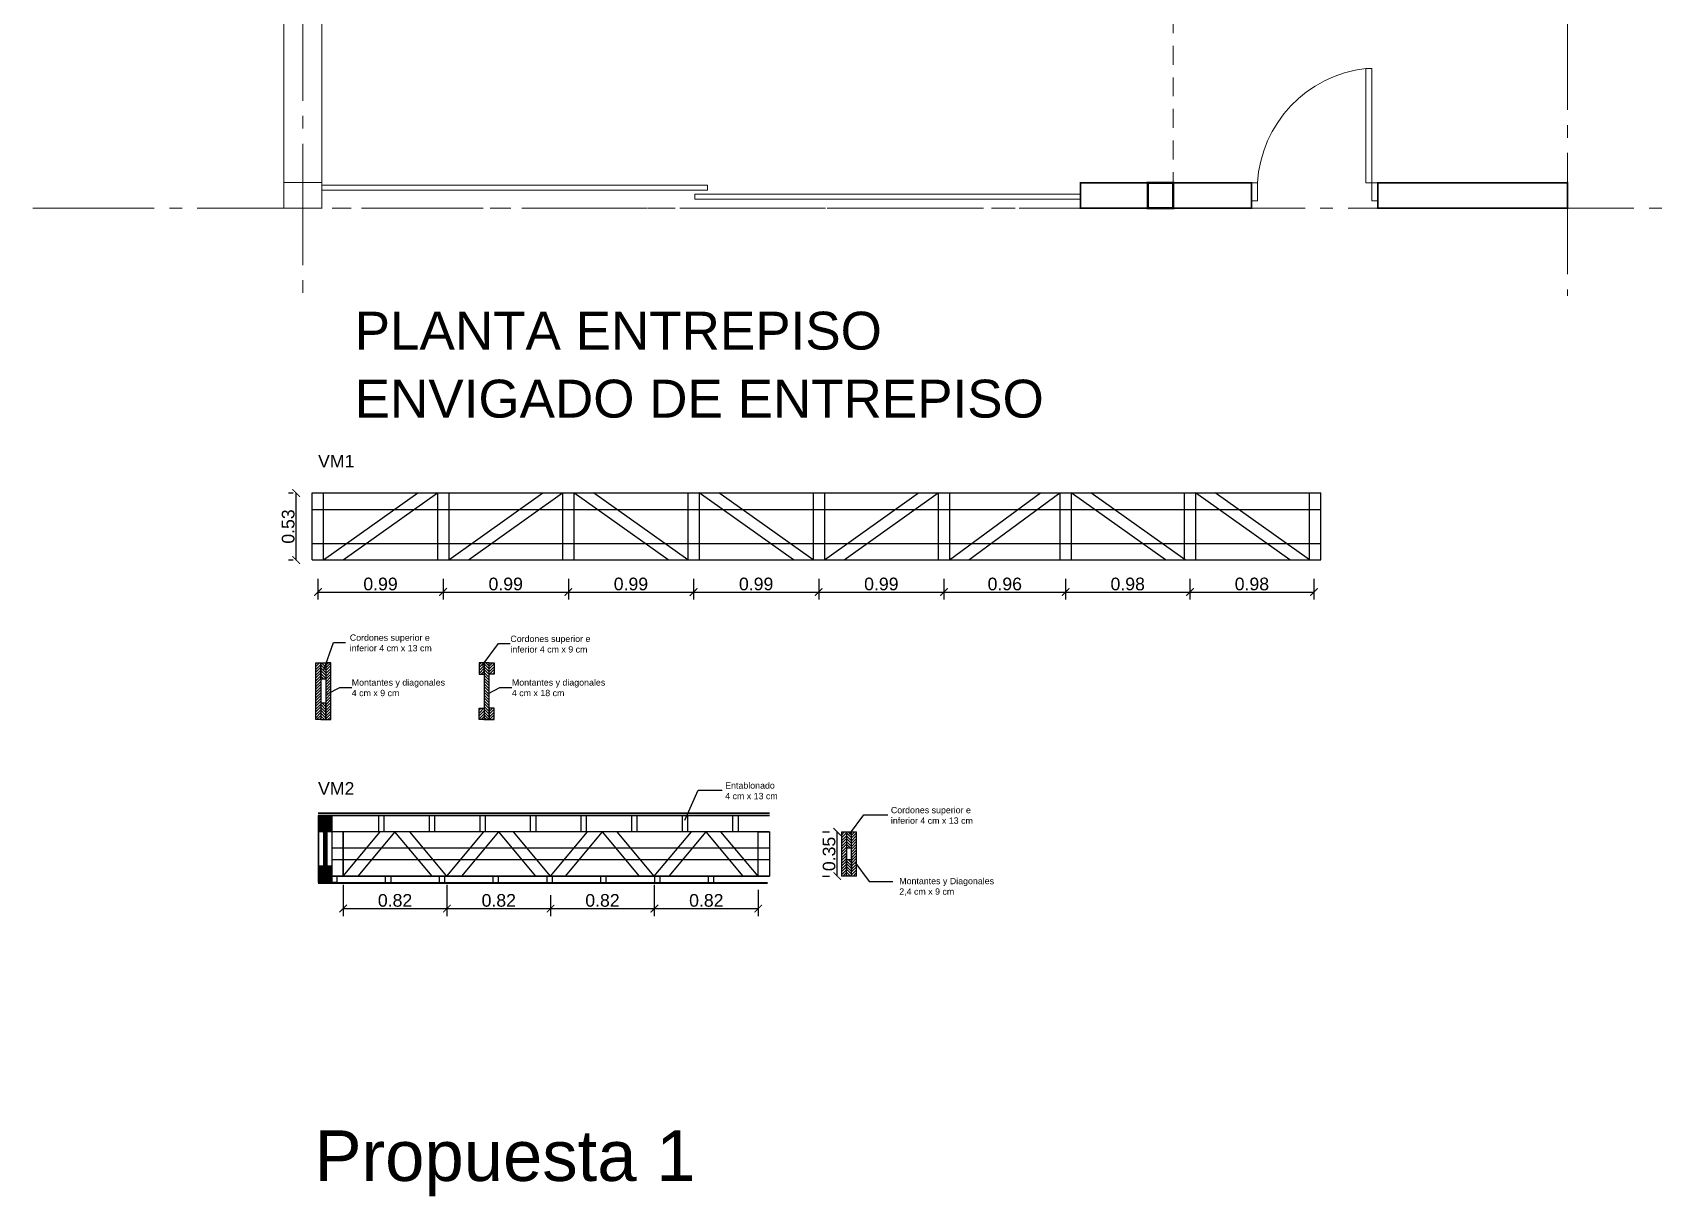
# Model space of a CAD drawing. Header units: millimetres. Extents: x 2924 to 6397, y 1565 to 1704.
# Drawn here: x 3233.39 to 3246.36, y 1564.56 to 1573.76 of the extents above; entities that cross this region are included whole.
import ezdxf

# ---------------------------------------------------------------- set-up
doc = ezdxf.new("R2010")
doc.units = ezdxf.units.MM
doc.header["$PDMODE"] = 35
for name, pattern in [('ACAD_ISO04W100', [30, 24, -3, 0, -3]), ('CONTINUA', [200, 100, 100]), ('DASHED', [0.75, 0.5, -0.25])]:
    doc.linetypes.add(name, pattern=pattern)
doc.layers.get('Defpoints').update_dxf_attribs({"color": 230})
for name, color, linetype in [('00_Celosia', 6, 'Continuous'), ('00_Cordon', 3, 'Continuous'), ('EJES', 8, 'Continuous'), ('P0- COLUMNAS HºAº', 7, 'Continuous'), ('P0-CARPINTERIAS', 7, 'Continuous'), ('P0-MAMPOSTERIA LADRILLO', 7, 'Continuous'), ('P0-PROYECCION', 7, 'Continuous'), ('P1-MUROS', 7, 'Continuous'), ('PT-MUROS', 7, 'Continuous')]:
    doc.layers.add(name, color=color, linetype=linetype)
doc.styles.add('Arial02.5', font='arial.ttf', dxfattribs={"width": 0.8, "height": 0.025})
doc.styles.add('Arial10', font='arial.ttf', dxfattribs={"height": 0.1})
doc.styles.get("Standard").update_dxf_attribs({"font": 'arial.ttf'})
doc.dimstyles.new('COTA-1-50', dxfattribs={"dimtxt": 0.1, "dimasz": 0.06, "dimexe": 0.06, "dimexo": 0.15, "dimgap": 0.0125, "dimtad": 1, "dimzin": 0, "dimdsep": 46, "dimtxsty": 'Arial10', "dimblk1": 'ARCHTICK', "dimblk2": 'ARCHTICK', "dimsah": 1, "dimcen": 0.09, "dimclrd": 7, "dimclre": 7, "dimclrt": 7, "dimazin": 0, "dimtfac": 1, "dimtofl": 0, "dimtmove": 2, "dimatfit": 3, "dimldrblk": 'ARCHTICK', "dimfxl": 1, "dimtolj": 1, "dimtzin": 0, "dimarcsym": 0})

# ---------------------------------------------------------------- blocks, each defined once
blk = doc.blocks.new('_ARCHTICK')
at = {"color": 0, "linetype": 'ByBlock', "const_width": 0.15}
blk.add_lwpolyline([(-0.5, -0.5), (0.5, 0.5)], dxfattribs=at)
blk = doc.blocks.new('*D532')
at = {"layer": '00_Celosia', "color": 7, "lineweight": -2, "transparency": 16777216}
for p, q in [((3235.849, 1567.018), (3235.849, 1566.771)), ((3236.669, 1567.018), (3236.669, 1566.771)), ((3235.849, 1566.831), (3236.669, 1566.831))]:
    blk.add_line(p, q, dxfattribs=at)
at = {"layer": 'Defpoints', "color": 0, "transparency": 16777216}
for p in [(3235.849, 1567.168), (3236.669, 1567.168), (3236.669, 1566.831)]:
    blk.add_point(p, dxfattribs=at)
at = {"layer": '00_Celosia', "color": 7, "lineweight": -2, "transparency": 16777216, "xscale": 0.06, "yscale": 0.06, "zscale": 0.06, "rotation": 180}
blk.add_blockref('_ARCHTICK', (3235.849, 1566.831), dxfattribs=at)
at = {"layer": '00_Celosia', "color": 7, "lineweight": -2, "transparency": 16777216, "xscale": 0.06, "yscale": 0.06, "zscale": 0.06}
blk.add_blockref('_ARCHTICK', (3236.669, 1566.831), dxfattribs=at)
at = {"layer": '00_Celosia', "color": 7, "transparency": 16777216, "insert": (3236.259, 1566.895), "char_height": 0.1, "attachment_point": 5, "style": 'Arial10'}
blk.add_mtext('\\A1;0.82', dxfattribs=at)
blk = doc.blocks.new('*D533')
at = {"layer": '00_Celosia', "color": 7, "lineweight": -2, "transparency": 16777216}
for p, q in [((3236.669, 1566.938), (3236.669, 1566.771)), ((3237.489, 1566.938), (3237.489, 1566.771)), ((3236.669, 1566.831), (3237.489, 1566.831))]:
    blk.add_line(p, q, dxfattribs=at)
at = {"layer": 'Defpoints', "color": 0, "transparency": 16777216}
for p in [(3236.669, 1567.088), (3237.489, 1567.088), (3237.489, 1566.831)]:
    blk.add_point(p, dxfattribs=at)
at = {"layer": '00_Celosia', "color": 7, "lineweight": -2, "transparency": 16777216, "xscale": 0.06, "yscale": 0.06, "zscale": 0.06, "rotation": 180}
blk.add_blockref('_ARCHTICK', (3236.669, 1566.831), dxfattribs=at)
at = {"layer": '00_Celosia', "color": 7, "lineweight": -2, "transparency": 16777216, "xscale": 0.06, "yscale": 0.06, "zscale": 0.06}
blk.add_blockref('_ARCHTICK', (3237.489, 1566.831), dxfattribs=at)
at = {"layer": '00_Celosia', "color": 7, "transparency": 16777216, "insert": (3237.079, 1566.895), "char_height": 0.1, "attachment_point": 5, "style": 'Arial10'}
blk.add_mtext('\\A1;0.82', dxfattribs=at)
blk = doc.blocks.new('*D534')
at = {"layer": '00_Celosia', "color": 7, "lineweight": -2, "transparency": 16777216}
for p, q in [((3237.489, 1566.938), (3237.489, 1566.771)), ((3238.309, 1566.938), (3238.309, 1566.771)), ((3237.489, 1566.831), (3238.309, 1566.831))]:
    blk.add_line(p, q, dxfattribs=at)
at = {"layer": 'Defpoints', "color": 0, "transparency": 16777216}
for p in [(3237.489, 1567.088), (3238.309, 1567.088), (3238.309, 1566.831)]:
    blk.add_point(p, dxfattribs=at)
at = {"layer": '00_Celosia', "color": 7, "lineweight": -2, "transparency": 16777216, "xscale": 0.06, "yscale": 0.06, "zscale": 0.06, "rotation": 180}
blk.add_blockref('_ARCHTICK', (3237.489, 1566.831), dxfattribs=at)
at = {"layer": '00_Celosia', "color": 7, "lineweight": -2, "transparency": 16777216, "xscale": 0.06, "yscale": 0.06, "zscale": 0.06}
blk.add_blockref('_ARCHTICK', (3238.309, 1566.831), dxfattribs=at)
at = {"layer": '00_Celosia', "color": 7, "transparency": 16777216, "insert": (3237.899, 1566.895), "char_height": 0.1, "attachment_point": 5, "style": 'Arial10'}
blk.add_mtext('\\A1;0.82', dxfattribs=at)
blk = doc.blocks.new('*D535')
at = {"layer": '00_Celosia', "color": 7, "lineweight": -2, "transparency": 16777216}
for p, q in [((3238.309, 1567.018), (3238.309, 1566.771)), ((3239.131, 1566.978), (3239.131, 1566.771)), ((3238.309, 1566.831), (3239.131, 1566.831))]:
    blk.add_line(p, q, dxfattribs=at)
at = {"layer": 'Defpoints', "color": 0, "transparency": 16777216}
for p in [(3238.309, 1567.168), (3239.131, 1567.128), (3239.131, 1566.831)]:
    blk.add_point(p, dxfattribs=at)
at = {"layer": '00_Celosia', "color": 7, "lineweight": -2, "transparency": 16777216, "xscale": 0.06, "yscale": 0.06, "zscale": 0.06, "rotation": 180}
blk.add_blockref('_ARCHTICK', (3238.309, 1566.831), dxfattribs=at)
at = {"layer": '00_Celosia', "color": 7, "lineweight": -2, "transparency": 16777216, "xscale": 0.06, "yscale": 0.06, "zscale": 0.06}
blk.add_blockref('_ARCHTICK', (3239.131, 1566.831), dxfattribs=at)
at = {"layer": '00_Celosia', "color": 7, "transparency": 16777216, "insert": (3238.72, 1566.895), "char_height": 0.1, "attachment_point": 5, "style": 'Arial10'}
blk.add_mtext('\\A1;0.82', dxfattribs=at)
blk = doc.blocks.new('*D536')
at = {"layer": '00_Celosia', "color": 7, "lineweight": -2, "transparency": 16777216}
for p, q in [((3239.638, 1567.438), (3239.695, 1567.438)), ((3239.755, 1567.088), (3239.755, 1567.438)), ((3239.638, 1567.088), (3239.695, 1567.088))]:
    blk.add_line(p, q, dxfattribs=at)
at = {"layer": 'Defpoints', "color": 0, "transparency": 16777216}
for p in [(3239.755, 1567.438), (3239.788, 1567.438), (3239.788, 1567.088)]:
    blk.add_point(p, dxfattribs=at)
at = {"layer": '00_Celosia', "color": 7, "lineweight": -2, "transparency": 16777216, "xscale": 0.06, "yscale": 0.06, "zscale": 0.06}
for p, rotation in [((3239.755, 1567.438), 90), ((3239.755, 1567.088), 270)]:
    blk.add_blockref('_ARCHTICK', p, dxfattribs=dict(at, rotation=rotation))
at = {"layer": '00_Celosia', "color": 7, "transparency": 16777216, "insert": (3239.691, 1567.263), "char_height": 0.1, "attachment_point": 5, "rotation": 90, "style": 'Arial10'}
blk.add_mtext('\\A1;0.35', dxfattribs=at)
blk = doc.blocks.new('*D560')
at = {"layer": '00_Celosia', "color": 7, "lineweight": -2, "transparency": 16777216}
for p, q in [((3235.649, 1569.438), (3235.649, 1569.275)), ((3236.639, 1569.438), (3236.639, 1569.275)), ((3235.649, 1569.335), (3236.639, 1569.335))]:
    blk.add_line(p, q, dxfattribs=at)
at = {"layer": 'Defpoints', "color": 0, "transparency": 16777216}
for p in [(3235.649, 1569.588), (3236.639, 1569.588), (3236.639, 1569.335)]:
    blk.add_point(p, dxfattribs=at)
at = {"layer": '00_Celosia', "color": 7, "lineweight": -2, "transparency": 16777216, "xscale": 0.06, "yscale": 0.06, "zscale": 0.06, "rotation": 180}
blk.add_blockref('_ARCHTICK', (3235.649, 1569.335), dxfattribs=at)
at = {"layer": '00_Celosia', "color": 7, "lineweight": -2, "transparency": 16777216, "xscale": 0.06, "yscale": 0.06, "zscale": 0.06}
blk.add_blockref('_ARCHTICK', (3236.639, 1569.335), dxfattribs=at)
at = {"layer": '00_Celosia', "color": 7, "transparency": 16777216, "insert": (3236.144, 1569.398), "char_height": 0.1, "attachment_point": 5, "style": 'Arial10'}
blk.add_mtext('\\A1;0.99', dxfattribs=at)
blk = doc.blocks.new('*D561')
at = {"layer": '00_Celosia', "color": 7, "lineweight": -2, "transparency": 16777216}
for p, q in [((3236.639, 1569.438), (3236.639, 1569.275)), ((3237.629, 1569.438), (3237.629, 1569.275)), ((3236.639, 1569.335), (3237.629, 1569.335))]:
    blk.add_line(p, q, dxfattribs=at)
at = {"layer": 'Defpoints', "color": 0, "transparency": 16777216}
for p in [(3236.639, 1569.588), (3237.629, 1569.588), (3237.629, 1569.335)]:
    blk.add_point(p, dxfattribs=at)
at = {"layer": '00_Celosia', "color": 7, "lineweight": -2, "transparency": 16777216, "xscale": 0.06, "yscale": 0.06, "zscale": 0.06, "rotation": 180}
blk.add_blockref('_ARCHTICK', (3236.639, 1569.335), dxfattribs=at)
at = {"layer": '00_Celosia', "color": 7, "lineweight": -2, "transparency": 16777216, "xscale": 0.06, "yscale": 0.06, "zscale": 0.06}
blk.add_blockref('_ARCHTICK', (3237.629, 1569.335), dxfattribs=at)
at = {"layer": '00_Celosia', "color": 7, "transparency": 16777216, "insert": (3237.134, 1569.398), "char_height": 0.1, "attachment_point": 5, "style": 'Arial10'}
blk.add_mtext('\\A1;0.99', dxfattribs=at)
blk = doc.blocks.new('*D562')
at = {"layer": '00_Celosia', "color": 7, "lineweight": -2, "transparency": 16777216}
for p, q in [((3237.629, 1569.438), (3237.629, 1569.275)), ((3238.619, 1569.438), (3238.619, 1569.275)), ((3237.629, 1569.335), (3238.619, 1569.335))]:
    blk.add_line(p, q, dxfattribs=at)
at = {"layer": 'Defpoints', "color": 0, "transparency": 16777216}
for p in [(3237.629, 1569.588), (3238.619, 1569.588), (3238.619, 1569.335)]:
    blk.add_point(p, dxfattribs=at)
at = {"layer": '00_Celosia', "color": 7, "lineweight": -2, "transparency": 16777216, "xscale": 0.06, "yscale": 0.06, "zscale": 0.06, "rotation": 180}
blk.add_blockref('_ARCHTICK', (3237.629, 1569.335), dxfattribs=at)
at = {"layer": '00_Celosia', "color": 7, "lineweight": -2, "transparency": 16777216, "xscale": 0.06, "yscale": 0.06, "zscale": 0.06}
blk.add_blockref('_ARCHTICK', (3238.619, 1569.335), dxfattribs=at)
at = {"layer": '00_Celosia', "color": 7, "transparency": 16777216, "insert": (3238.124, 1569.398), "char_height": 0.1, "attachment_point": 5, "style": 'Arial10'}
blk.add_mtext('\\A1;0.99', dxfattribs=at)
blk = doc.blocks.new('*D563')
at = {"layer": '00_Celosia', "color": 7, "lineweight": -2, "transparency": 16777216}
for p, q in [((3238.619, 1569.438), (3238.619, 1569.275)), ((3239.609, 1569.438), (3239.609, 1569.275)), ((3238.619, 1569.335), (3239.609, 1569.335))]:
    blk.add_line(p, q, dxfattribs=at)
at = {"layer": 'Defpoints', "color": 0, "transparency": 16777216}
for p in [(3238.619, 1569.588), (3239.609, 1569.588), (3239.609, 1569.335)]:
    blk.add_point(p, dxfattribs=at)
at = {"layer": '00_Celosia', "color": 7, "lineweight": -2, "transparency": 16777216, "xscale": 0.06, "yscale": 0.06, "zscale": 0.06, "rotation": 180}
blk.add_blockref('_ARCHTICK', (3238.619, 1569.335), dxfattribs=at)
at = {"layer": '00_Celosia', "color": 7, "lineweight": -2, "transparency": 16777216, "xscale": 0.06, "yscale": 0.06, "zscale": 0.06}
blk.add_blockref('_ARCHTICK', (3239.609, 1569.335), dxfattribs=at)
at = {"layer": '00_Celosia', "color": 7, "transparency": 16777216, "insert": (3239.114, 1569.398), "char_height": 0.1, "attachment_point": 5, "style": 'Arial10'}
blk.add_mtext('\\A1;0.99', dxfattribs=at)
blk = doc.blocks.new('*D564')
at = {"layer": '00_Celosia', "color": 7, "lineweight": -2, "transparency": 16777216}
for p, q in [((3239.609, 1569.438), (3239.609, 1569.275)), ((3240.599, 1569.438), (3240.599, 1569.275)), ((3239.609, 1569.335), (3240.599, 1569.335))]:
    blk.add_line(p, q, dxfattribs=at)
at = {"layer": 'Defpoints', "color": 0, "transparency": 16777216}
for p in [(3239.609, 1569.588), (3240.599, 1569.588), (3240.599, 1569.335)]:
    blk.add_point(p, dxfattribs=at)
at = {"layer": '00_Celosia', "color": 7, "lineweight": -2, "transparency": 16777216, "xscale": 0.06, "yscale": 0.06, "zscale": 0.06, "rotation": 180}
blk.add_blockref('_ARCHTICK', (3239.609, 1569.335), dxfattribs=at)
at = {"layer": '00_Celosia', "color": 7, "lineweight": -2, "transparency": 16777216, "xscale": 0.06, "yscale": 0.06, "zscale": 0.06}
blk.add_blockref('_ARCHTICK', (3240.599, 1569.335), dxfattribs=at)
at = {"layer": '00_Celosia', "color": 7, "transparency": 16777216, "insert": (3240.104, 1569.398), "char_height": 0.1, "attachment_point": 5, "style": 'Arial10'}
blk.add_mtext('\\A1;0.99', dxfattribs=at)
blk = doc.blocks.new('*D565')
at = {"layer": '00_Celosia', "color": 7, "lineweight": -2, "transparency": 16777216}
for p, q in [((3240.599, 1569.438), (3240.599, 1569.275)), ((3241.561, 1569.438), (3241.561, 1569.275)), ((3240.599, 1569.335), (3241.561, 1569.335))]:
    blk.add_line(p, q, dxfattribs=at)
at = {"layer": 'Defpoints', "color": 0, "transparency": 16777216}
for p in [(3240.599, 1569.588), (3241.561, 1569.588), (3241.561, 1569.335)]:
    blk.add_point(p, dxfattribs=at)
at = {"layer": '00_Celosia', "color": 7, "lineweight": -2, "transparency": 16777216, "xscale": 0.06, "yscale": 0.06, "zscale": 0.06, "rotation": 180}
blk.add_blockref('_ARCHTICK', (3240.599, 1569.335), dxfattribs=at)
at = {"layer": '00_Celosia', "color": 7, "lineweight": -2, "transparency": 16777216, "xscale": 0.06, "yscale": 0.06, "zscale": 0.06}
blk.add_blockref('_ARCHTICK', (3241.561, 1569.335), dxfattribs=at)
at = {"layer": '00_Celosia', "color": 7, "transparency": 16777216, "insert": (3241.08, 1569.398), "char_height": 0.1, "attachment_point": 5, "style": 'Arial10'}
blk.add_mtext('\\A1;0.96', dxfattribs=at)
blk = doc.blocks.new('*D566')
at = {"layer": '00_Celosia', "color": 7, "lineweight": -2, "transparency": 16777216}
for p, q in [((3241.561, 1569.438), (3241.561, 1569.275)), ((3242.544, 1569.438), (3242.544, 1569.275)), ((3241.561, 1569.335), (3242.544, 1569.335))]:
    blk.add_line(p, q, dxfattribs=at)
at = {"layer": 'Defpoints', "color": 0, "transparency": 16777216}
for p in [(3241.561, 1569.588), (3242.544, 1569.588), (3242.544, 1569.335)]:
    blk.add_point(p, dxfattribs=at)
at = {"layer": '00_Celosia', "color": 7, "lineweight": -2, "transparency": 16777216, "xscale": 0.06, "yscale": 0.06, "zscale": 0.06, "rotation": 180}
blk.add_blockref('_ARCHTICK', (3241.561, 1569.335), dxfattribs=at)
at = {"layer": '00_Celosia', "color": 7, "lineweight": -2, "transparency": 16777216, "xscale": 0.06, "yscale": 0.06, "zscale": 0.06}
blk.add_blockref('_ARCHTICK', (3242.544, 1569.335), dxfattribs=at)
at = {"layer": '00_Celosia', "color": 7, "transparency": 16777216, "insert": (3242.052, 1569.398), "char_height": 0.1, "attachment_point": 5, "style": 'Arial10'}
blk.add_mtext('\\A1;0.98', dxfattribs=at)
blk = doc.blocks.new('*D567')
at = {"layer": '00_Celosia', "color": 7, "lineweight": -2, "transparency": 16777216}
for p, q in [((3242.544, 1569.438), (3242.544, 1569.275)), ((3243.525, 1569.438), (3243.525, 1569.275)), ((3242.544, 1569.335), (3243.525, 1569.335))]:
    blk.add_line(p, q, dxfattribs=at)
at = {"layer": 'Defpoints', "color": 0, "transparency": 16777216}
for p in [(3242.544, 1569.588), (3243.525, 1569.588), (3243.525, 1569.335)]:
    blk.add_point(p, dxfattribs=at)
at = {"layer": '00_Celosia', "color": 7, "lineweight": -2, "transparency": 16777216, "xscale": 0.06, "yscale": 0.06, "zscale": 0.06, "rotation": 180}
blk.add_blockref('_ARCHTICK', (3242.544, 1569.335), dxfattribs=at)
at = {"layer": '00_Celosia', "color": 7, "lineweight": -2, "transparency": 16777216, "xscale": 0.06, "yscale": 0.06, "zscale": 0.06}
blk.add_blockref('_ARCHTICK', (3243.525, 1569.335), dxfattribs=at)
at = {"layer": '00_Celosia', "color": 7, "transparency": 16777216, "insert": (3243.034, 1569.398), "char_height": 0.1, "attachment_point": 5, "style": 'Arial10'}
blk.add_mtext('\\A1;0.98', dxfattribs=at)
blk = doc.blocks.new('*D568')
at = {"layer": '00_Celosia', "color": 7, "lineweight": -2, "transparency": 16777216}
for p, q in [((3235.454, 1570.118), (3235.417, 1570.118)), ((3235.477, 1569.588), (3235.477, 1570.118)), ((3235.454, 1569.588), (3235.417, 1569.588))]:
    blk.add_line(p, q, dxfattribs=at)
at = {"layer": 'Defpoints', "color": 0, "transparency": 16777216}
for p in [(3235.477, 1570.118), (3235.604, 1570.118), (3235.604, 1569.588)]:
    blk.add_point(p, dxfattribs=at)
at = {"layer": '00_Celosia', "color": 7, "lineweight": -2, "transparency": 16777216, "xscale": 0.06, "yscale": 0.06, "zscale": 0.06}
for p, rotation in [((3235.477, 1570.118), 90), ((3235.477, 1569.588), 270)]:
    blk.add_blockref('_ARCHTICK', p, dxfattribs=dict(at, rotation=rotation))
at = {"layer": '00_Celosia', "color": 7, "transparency": 16777216, "insert": (3235.414, 1569.853), "char_height": 0.1, "attachment_point": 5, "rotation": 90, "style": 'Arial10'}
blk.add_mtext('\\A1;0.53', dxfattribs=at)

msp = doc.modelspace()

# ---------------------------------------------------------------- hatches: boundary and pattern name
at = {"layer": 'PT-MUROS', "linetype": 'Continuous'}
h = msp.add_hatch(dxfattribs=at)
h.set_pattern_fill('ANSI31', color=2, scale=0.005)
h.set_pattern_definition([(45, (35.151148, 2.020041), (-0.01122532015, 0.01122532015), [])])
h.paths.add_polyline_path([(3235.6317, 1568.3252), (3235.6717, 1568.3252), (3235.6717, 1568.7752), (3235.6317, 1568.7752)])
h.paths.add_polyline_path([(3235.7517, 1568.7752), (3235.7117, 1568.7752), (3235.7117, 1568.3252), (3235.7517, 1568.3252)])
h = msp.add_hatch(dxfattribs=at)
h.set_pattern_fill('ANSI31', color=6, scale=0.005, angle=90)
h.set_pattern_definition([(135, (35.151148, 2.020041), (-0.01122532015, -0.01122532015), [])])
h.paths.add_polyline_path([(3235.7117, 1568.7752), (3235.6717, 1568.7752), (3235.6717, 1568.6452), (3235.7117, 1568.6452)])
h.paths.add_polyline_path([(3235.7117, 1568.4552), (3235.6717, 1568.4552), (3235.6717, 1568.3252), (3235.7117, 1568.3252)])
h = msp.add_hatch(dxfattribs=at)
h.set_pattern_fill('ANSI31', color=2, scale=0.005)
h.set_pattern_definition([(45, (35.93494, 2.020041), (-0.01122532015, 0.01122532015), [])])
h.paths.add_polyline_path([(3236.9233, 1568.6852), (3236.9633, 1568.6852), (3236.9633, 1568.7752), (3236.9233, 1568.7752)])
h.paths.add_polyline_path([(3237.0033, 1568.6852), (3237.0433, 1568.6852), (3237.0433, 1568.7752), (3237.0033, 1568.7752)])
h.paths.add_polyline_path([(3237.0433, 1568.4152), (3237.0033, 1568.4152), (3237.0033, 1568.3252), (3237.0433, 1568.3252)])
h.paths.add_polyline_path([(3236.9233, 1568.3252), (3236.9633, 1568.3252), (3236.9633, 1568.4152), (3236.9233, 1568.4152)])
h = msp.add_hatch(dxfattribs=at)
h.set_pattern_fill('ANSI31', color=6, scale=0.005, angle=90)
h.set_pattern_definition([(135, (35.93494, 2.020041), (-0.01122532015, -0.01122532015), [])])
h.paths.add_polyline_path([(3236.9633, 1568.3252), (3237.0033, 1568.3252), (3237.0033, 1568.7752), (3236.9633, 1568.7752)])
h = msp.add_hatch(dxfattribs=at)
h.set_pattern_fill('ANSI31', color=2, scale=0.005)
h.set_pattern_definition([(45, (73.748891, -54.112561), (-0.01122532015, 0.01122532015), [])])
h.paths.add_polyline_path([(3239.7885, 1567.0882), (3239.8285, 1567.0882), (3239.8277, 1567.4378), (3239.7885, 1567.4382)])
h = msp.add_hatch(dxfattribs=at)
h.set_pattern_fill('ANSI31', color=6, scale=0.005, angle=90)
h.set_pattern_definition([(135, (73.748891, -53.932561), (-0.01122532015, -0.01122532015), [])])
h.paths.add_polyline_path([(3239.8685, 1567.4382), (3239.8285, 1567.4382), (3239.8285, 1567.3082), (3239.8685, 1567.3082)])
h = msp.add_hatch(dxfattribs=at)
h.set_pattern_fill('ANSI31', color=2, scale=0.005)
h.set_pattern_definition([(45, (73.828891, -54.112561), (-0.01122532015, 0.01122532015), [])])
h.paths.add_polyline_path([(3239.8685, 1567.0882), (3239.9085, 1567.0882), (3239.9085, 1567.4382), (3239.8685, 1567.4382)])
h = msp.add_hatch(dxfattribs=at)
h.set_pattern_fill('ANSI31', color=6, scale=0.005, angle=90)
h.set_pattern_definition([(135, (73.748891, -54.152561), (-0.01122532015, -0.01122532015), [])])
h.paths.add_polyline_path([(3239.8285, 1567.0882), (3239.8685, 1567.0882), (3239.8685, 1567.2182), (3239.8285, 1567.2182)])

# ---------------------------------------------------------------- linework, layer by layer
at = {"layer": '00_Celosia'}
for p, q in [((3235.6036, 1569.5883), (3235.6036, 1570.1183)), ((3235.6936, 1569.5883), (3235.6936, 1570.1183)), ((3235.6936, 1569.5883), (3236.4383, 1570.1183)), ((3235.8488, 1569.5883), (3236.5935, 1570.1183)), ((3236.5936, 1570.1183), (3236.5936, 1569.5883)), ((3236.6836, 1570.1183), (3236.6836, 1569.5883)), ((3236.6836, 1569.5883), (3237.4283, 1570.1183)), ((3236.8388, 1569.5883), (3237.5835, 1570.1183)), ((3237.5836, 1570.1183), (3237.5836, 1569.5883)), ((3237.6736, 1570.1183), (3237.6736, 1569.5883)), ((3238.4183, 1569.5883), (3237.6736, 1570.1183)), ((3238.5736, 1569.5883), (3237.8288, 1570.1183)), ((3238.5736, 1570.1183), (3238.5736, 1569.5883)), ((3238.6636, 1570.1183), (3238.6636, 1569.5883)), ((3239.4083, 1569.5883), (3238.6636, 1570.1183)), ((3239.5636, 1569.5883), (3238.8188, 1570.1183)), ((3239.5636, 1570.1183), (3239.5636, 1569.5883)), ((3239.6536, 1570.1183), (3239.6536, 1569.5883)), ((3239.6536, 1569.5883), (3240.3983, 1570.1183)), ((3239.8088, 1569.5883), (3240.5535, 1570.1183)), ((3240.5536, 1570.1183), (3240.5536, 1569.5883)), ((3240.6436, 1570.1183), (3240.6436, 1569.5883)), ((3240.6436, 1569.5883), (3241.3636, 1570.1183)), ((3240.7954, 1569.5883), (3241.5155, 1570.1183)), ((3241.5158, 1570.1183), (3241.5158, 1569.5883)), ((3241.6058, 1570.1183), (3241.6058, 1569.5883)), ((3242.3505, 1569.5883), (3241.6058, 1570.1183)), ((3242.5057, 1569.5883), (3241.761, 1570.1183)), ((3242.4988, 1570.1183), (3242.4988, 1569.5883)), ((3242.5888, 1570.1183), (3242.5888, 1569.5883)), ((3243.3336, 1569.5883), (3242.5888, 1570.1183)), ((3243.4888, 1569.5883), (3242.744, 1570.1183)), ((3243.4886, 1569.5883), (3243.4886, 1570.1183)), ((3243.5786, 1569.5883), (3243.5786, 1570.1183)), ((3235.8488, 1567.0882), (3236.1418, 1567.4382)), ((3235.8488, 1567.4382), (3235.8488, 1567.0882)), ((3235.9661, 1567.0882), (3236.2591, 1567.4382)), ((3236.5514, 1567.0882), (3236.2584, 1567.4382)), ((3236.6688, 1567.0882), (3236.3757, 1567.4382)), ((3236.6688, 1567.0882), (3236.9618, 1567.4382)), ((3236.7861, 1567.0882), (3237.0791, 1567.4382)), ((3237.3714, 1567.0882), (3237.0784, 1567.4382)), ((3237.4888, 1567.0882), (3237.1957, 1567.4382)), ((3237.4888, 1567.0882), (3237.7818, 1567.4382)), ((3237.6061, 1567.0882), (3237.8991, 1567.4382)), ((3238.1914, 1567.0882), (3237.8984, 1567.4382)), ((3238.3088, 1567.0882), (3238.0157, 1567.4382)), ((3238.3088, 1567.0882), (3238.6018, 1567.4382)), ((3238.4261, 1567.0882), (3238.7191, 1567.4382)), ((3239.0114, 1567.0882), (3238.7184, 1567.4382)), ((3239.1288, 1567.0882), (3238.8357, 1567.4382))]:
    msp.add_line(p, q, dxfattribs=at)
for points in [[(3235.6317, 1568.7752), (3235.6717, 1568.7752), (3235.6717, 1568.3252), (3235.6317, 1568.3252)], [(3235.7517, 1568.7752), (3235.7117, 1568.7752), (3235.7117, 1568.3252), (3235.7517, 1568.3252)], [(3237.0033, 1568.7752), (3236.9633, 1568.7752), (3236.9633, 1568.3252), (3237.0033, 1568.3252)], [(3235.7588, 1567.0882), (3235.8488, 1567.0882), (3235.8488, 1567.4382), (3235.7588, 1567.4382)], [(3239.1306, 1567.4382), (3239.2206, 1567.4382), (3239.2206, 1567.0882), (3239.1306, 1567.0882)]]:
    msp.add_lwpolyline(points, close=True, dxfattribs=at)
at = {"layer": '00_Cordon'}
for p, q in [((3235.6036, 1570.1183), (3243.5786, 1570.1183)), ((3235.6036, 1569.9883), (3243.5786, 1569.9883)), ((3235.6036, 1569.7183), (3243.5786, 1569.7183)), ((3235.6036, 1569.5883), (3243.5786, 1569.5883)), ((3239.2206, 1567.4382), (3235.7588, 1567.4382)), ((3239.8285, 1567.4382), (3239.8685, 1567.4382)), ((3239.2206, 1567.3082), (3235.7588, 1567.3082)), ((3239.8685, 1567.3082), (3239.8285, 1567.3082)), ((3235.7588, 1567.2182), (3239.2206, 1567.2182)), ((3239.8285, 1567.2182), (3239.8685, 1567.2182)), ((3235.7588, 1567.0856), (3239.2206, 1567.0882)), ((3239.8685, 1567.0882), (3239.8285, 1567.0882))]:
    msp.add_line(p, q, dxfattribs=at)
for points in [[(3235.6717, 1568.7752), (3235.7117, 1568.7752), (3235.7117, 1568.6452), (3235.6717, 1568.6452)], [(3236.9633, 1568.7752), (3236.9233, 1568.7752), (3236.9233, 1568.6852), (3236.9633, 1568.6852)], [(3237.0033, 1568.7752), (3237.0433, 1568.7752), (3237.0433, 1568.6852), (3237.0033, 1568.6852)], [(3235.6717, 1568.3252), (3235.7117, 1568.3252), (3235.7117, 1568.4552), (3235.6717, 1568.4552)], [(3236.9633, 1568.3252), (3236.9233, 1568.3252), (3236.9233, 1568.4152), (3236.9633, 1568.4152)], [(3237.0033, 1568.3252), (3237.0433, 1568.3252), (3237.0433, 1568.4152), (3237.0033, 1568.4152)]]:
    msp.add_lwpolyline(points, close=True, dxfattribs=at)
at = {"layer": 'EJES', "color": 8, "linetype": 'ACAD_ISO04W100', "lineweight": 0, "ltscale": 0.04}
for points in [[(3235.5296, 1604.0814), (3235.5296, 1571.6774)], [(3245.5296, 1604.0087), (3245.5296, 1571.6774)], [(3233.3944, 1572.3711), (3246.3574, 1572.3711)]]:
    msp.add_lwpolyline(points, dxfattribs=at)
at = {"layer": 'P0- COLUMNAS HºAº', "color": 8, "lineweight": 0}
for points, const_width in [([(3235.6794, 1572.5734), (3235.6792, 1572.3711), (3235.3801, 1572.3711), (3235.3803, 1572.5734)], 0.008), ([(3242.2112, 1572.5711), (3242.4112, 1572.5711), (3242.4112, 1572.3711), (3242.2112, 1572.3711)], 0.02)]:
    msp.add_lwpolyline(points, close=True, dxfattribs=dict(at, const_width=const_width))
at = {"layer": 'P0-CARPINTERIAS', "color": 8, "linetype": 'CONTINUA', "lineweight": 0}
msp.add_lwpolyline([(3243.9361, 1573.4767), (3243.9832, 1573.4767), (3243.9832, 1572.4295), (3244.0305, 1572.4295), (3244.0305, 1572.5711), (3243.936, 1572.5711), (3243.9361, 1573.4767, 0.3635547), (3243.0777, 1572.5711), (3243.0777, 1572.4295), (3243.0305, 1572.4295), (3243.0305, 1572.5711), (3243.0777, 1572.5711)], format="xyb", dxfattribs=at)
for points in [[(3235.6794, 1572.5534), (3238.6794, 1572.5534), (3238.7294, 1572.5534), (3238.7294, 1572.5134), (3235.6792, 1572.5134)], [(3238.6296, 1572.4821), (3241.6296, 1572.4821), (3241.6796, 1572.4821), (3241.6796, 1572.4421), (3238.6295, 1572.4421)]]:
    msp.add_lwpolyline(points, close=True, dxfattribs=at)
at = {"layer": 'P0-MAMPOSTERIA LADRILLO', "color": 8, "lineweight": 0}
for points, const_width in [([(3235.6792, 1578.3711), (3235.3796, 1578.3711), (3235.3796, 1572.3711), (3235.6792, 1572.3711)], 0.008), ([(3242.2134, 1572.5711), (3241.6792, 1572.5711), (3241.6792, 1572.3711), (3242.2134, 1572.3711)], 0.013), ([(3243.0305, 1572.5711), (3242.4134, 1572.5711), (3242.4134, 1572.3711), (3243.0305, 1572.3711)], 0.013)]:
    msp.add_lwpolyline(points, close=True, dxfattribs=dict(at, const_width=const_width))
at = {"layer": 'P0-MAMPOSTERIA LADRILLO', "color": 8, "lineweight": 0, "const_width": 0.013}
msp.add_lwpolyline([(3245.5296, 1572.3711), (3244.0305, 1572.3711), (3244.0305, 1572.5711), (3245.5296, 1572.5711), (3245.5296, 1572.3711)], dxfattribs=at)
at = {"layer": 'P0-PROYECCION', "color": 8, "linetype": 'DASHED', "lineweight": 0, "ltscale": 0.3}
msp.add_lwpolyline([(3242.4114, 1580.1561), (3242.4114, 1572.3711), (3242.4114, 1572.3711), (3235.6792, 1572.3711)], dxfattribs=at)
at = {"layer": 'PT-MUROS', "linetype": 'ByBlock', "lineweight": -2}
for p, q in [((3235.7721, 1568.9365), (3235.8659, 1568.9365)), ((3237.0765, 1568.9268), (3237.1702, 1568.9268)), ((3235.8222, 1568.5795), (3235.916, 1568.5795)), ((3237.0885, 1568.5795), (3237.1823, 1568.5795)), ((3238.6566, 1567.7667), (3238.8442, 1567.7667)), ((3239.9668, 1567.572), (3240.1544, 1567.572)), ((3240.0081, 1567.044), (3240.1956, 1567.044))]:
    msp.add_line(p, q, dxfattribs=at)
at = {"layer": 'PT-MUROS'}
for p, q in [((3235.6513, 1567.5862), (3239.2206, 1567.5862)), ((3235.6608, 1567.5862), (3235.6513, 1567.5862)), ((3239.2206, 1567.5682), (3235.6513, 1567.5682)), ((3235.6548, 1567.5682), (3235.6513, 1567.5682)), ((3235.6513, 1567.5682), (3235.6548, 1567.5682)), ((3235.6513, 1567.5682), (3235.6548, 1567.5682)), ((3235.6548, 1567.1682), (3235.6548, 1567.5682)), ((3235.6548, 1567.5682), (3235.6548, 1567.1682)), ((3235.6548, 1567.5682), (3235.6548, 1567.4382)), ((3235.7508, 1567.5862), (3235.6608, 1567.5862)), ((3239.2206, 1567.5862), (3235.7508, 1567.5862)), ((3235.7588, 1567.5682), (3239.2206, 1567.5682)), ((3235.7588, 1567.4382), (3235.7588, 1567.5682)), ((3235.7588, 1567.5682), (3235.8488, 1567.5682)), ((3236.1308, 1567.5682), (3236.1708, 1567.5682)), ((3236.1308, 1567.4382), (3236.1308, 1567.5682)), ((3236.1708, 1567.5682), (3236.1708, 1567.4382)), ((3236.3176, 1567.5682), (3236.1981, 1567.5682)), ((3236.3176, 1567.5682), (3236.4371, 1567.5682)), ((3236.5308, 1567.5682), (3236.5708, 1567.5682)), ((3236.5308, 1567.4382), (3236.5308, 1567.5682)), ((3236.5708, 1567.5682), (3236.5708, 1567.4382)), ((3236.9308, 1567.5682), (3236.9708, 1567.5682)), ((3236.9308, 1567.4382), (3236.9308, 1567.5682)), ((3236.9708, 1567.5682), (3236.9708, 1567.4382)), ((3237.2553, 1567.5682), (3237.1358, 1567.5682)), ((3237.2553, 1567.5682), (3237.3747, 1567.5682)), ((3237.3308, 1567.5682), (3237.3708, 1567.5682)), ((3237.3308, 1567.4382), (3237.3308, 1567.5682)), ((3237.3708, 1567.5682), (3237.3708, 1567.4382)), ((3237.7308, 1567.5682), (3237.7708, 1567.5682)), ((3237.7308, 1567.4382), (3237.7308, 1567.5682)), ((3237.7708, 1567.5682), (3237.7708, 1567.4382)), ((3238.1929, 1567.5682), (3238.0734, 1567.5682)), ((3238.1308, 1567.5682), (3238.1708, 1567.5682)), ((3238.1308, 1567.4382), (3238.1308, 1567.5682)), ((3238.1708, 1567.5682), (3238.1708, 1567.4382)), ((3238.1929, 1567.5682), (3238.3124, 1567.5682)), ((3238.5308, 1567.5682), (3238.5708, 1567.5682)), ((3238.5308, 1567.4382), (3238.5308, 1567.5682)), ((3238.5708, 1567.5682), (3238.5708, 1567.4382)), ((3238.9308, 1567.4382), (3238.9308, 1567.5682)), ((3238.9708, 1567.5682), (3238.9708, 1567.4382)), ((3235.6548, 1567.4382), (3235.6513, 1567.4382)), ((3235.6548, 1567.2982), (3235.6548, 1567.1682)), ((3235.6513, 1567.0382), (3239.2031, 1567.0382)), ((3235.6548, 1567.0382), (3235.6513, 1567.0382)), ((3239.2031, 1567.0287), (3235.6513, 1567.0287)), ((3235.6548, 1567.0882), (3235.6548, 1567.0382)), ((3239.2206, 1567.0882), (3235.7588, 1567.0882)), ((3235.8488, 1567.0882), (3235.7588, 1567.0882)), ((3235.7588, 1567.0882), (3235.7988, 1567.0882)), ((3235.7588, 1567.0382), (3235.7588, 1567.0882)), ((3235.7988, 1567.0382), (3235.7588, 1567.0382)), ((3235.7988, 1567.0882), (3235.7988, 1567.0382)), ((3236.1843, 1567.0382), (3236.1843, 1567.0882)), ((3236.2243, 1567.0882), (3236.2243, 1567.0382)), ((3236.6098, 1567.0382), (3236.6098, 1567.0882)), ((3236.6498, 1567.0882), (3236.6498, 1567.0382)), ((3237.0354, 1567.0882), (3237.0754, 1567.0882)), ((3237.0354, 1567.0382), (3237.0354, 1567.0882)), ((3237.0754, 1567.0882), (3237.0754, 1567.0382)), ((3237.4609, 1567.0882), (3237.5009, 1567.0882)), ((3237.4609, 1567.0382), (3237.4609, 1567.0882)), ((3237.5009, 1567.0882), (3237.5009, 1567.0382)), ((3237.7241, 1567.0882), (3237.8436, 1567.0882)), ((3237.8865, 1567.0882), (3237.9265, 1567.0882)), ((3237.8865, 1567.0382), (3237.8865, 1567.0882)), ((3237.9265, 1567.0882), (3237.9265, 1567.0382)), ((3238.312, 1567.0382), (3238.312, 1567.0882)), ((3238.352, 1567.0882), (3238.352, 1567.0382)), ((3238.6618, 1567.0882), (3238.7812, 1567.0882)), ((3238.7375, 1567.0882), (3238.7775, 1567.0882)), ((3238.7375, 1567.0382), (3238.7375, 1567.0882)), ((3238.7775, 1567.0882), (3238.7775, 1567.0382))]:
    msp.add_line(p, q, dxfattribs=at)
at = {"layer": 'PT-MUROS', "color": 6, "linetype": 'Continuous'}
for p, q in [((3235.6548, 1567.5644), (3235.6585, 1567.5682)), ((3235.6548, 1567.5555), (3235.6675, 1567.5682)), ((3235.6548, 1567.5465), (3235.6764, 1567.5682)), ((3235.6548, 1567.5375), (3235.6854, 1567.5682)), ((3235.6548, 1567.5285), (3235.6944, 1567.5682)), ((3235.6548, 1567.5195), (3235.6948, 1567.5595)), ((3235.6548, 1567.5106), (3235.6948, 1567.5506)), ((3235.6548, 1567.5016), (3235.6948, 1567.5416)), ((3235.6548, 1567.4926), (3235.6948, 1567.5326)), ((3235.6548, 1567.4836), (3235.6948, 1567.5236)), ((3235.6548, 1567.4746), (3235.6948, 1567.5146)), ((3235.6548, 1567.4657), (3235.6948, 1567.5057)), ((3235.6548, 1567.4567), (3235.6948, 1567.4967)), ((3235.6548, 1567.4477), (3235.6948, 1567.4877)), ((3235.7188, 1567.5656), (3235.7213, 1567.5682)), ((3235.7188, 1567.5566), (3235.7303, 1567.5682)), ((3235.7188, 1567.5476), (3235.7393, 1567.5682)), ((3235.7188, 1567.5386), (3235.7483, 1567.5682)), ((3235.7188, 1567.5297), (3235.7573, 1567.5682)), ((3235.7188, 1567.5207), (3235.7588, 1567.5607)), ((3235.7188, 1567.5117), (3235.7588, 1567.5517)), ((3235.7188, 1567.5027), (3235.7588, 1567.5427)), ((3235.7188, 1567.4937), (3235.7588, 1567.5337)), ((3235.7188, 1567.4848), (3235.7588, 1567.5248)), ((3235.7188, 1567.4758), (3235.7588, 1567.5158)), ((3235.7188, 1567.4668), (3235.7588, 1567.5068)), ((3235.7188, 1567.4578), (3235.7588, 1567.4978)), ((3235.7188, 1567.4488), (3235.7588, 1567.4888)), ((3235.6548, 1567.4387), (3235.6948, 1567.4787)), ((3235.6632, 1567.4382), (3235.6948, 1567.4697)), ((3235.6722, 1567.4382), (3235.6948, 1567.4608)), ((3235.6811, 1567.4382), (3235.6948, 1567.4518)), ((3235.6901, 1567.4382), (3235.6948, 1567.4428)), ((3235.7188, 1567.4399), (3235.7588, 1567.4799)), ((3235.726, 1567.4382), (3235.7588, 1567.4709)), ((3235.735, 1567.4382), (3235.7588, 1567.4619)), ((3235.744, 1567.4382), (3235.7588, 1567.4529)), ((3235.753, 1567.4382), (3235.7588, 1567.4439)), ((3239.8277, 1567.4378), (3239.828, 1567.4381)), ((3235.6548, 1567.1612), (3235.6618, 1567.1682)), ((3235.6548, 1567.1522), (3235.6707, 1567.1682)), ((3235.6548, 1567.1432), (3235.6797, 1567.1682)), ((3235.6548, 1567.1342), (3235.6887, 1567.1682)), ((3235.6548, 1567.1252), (3235.6948, 1567.1652)), ((3235.6548, 1567.1163), (3235.6948, 1567.1563)), ((3235.6548, 1567.1073), (3235.6948, 1567.1473)), ((3235.6548, 1567.0983), (3235.6948, 1567.1383)), ((3235.6548, 1567.0893), (3235.6948, 1567.1293)), ((3235.6548, 1567.0803), (3235.6948, 1567.1203)), ((3235.6548, 1567.0714), (3235.6948, 1567.1114)), ((3235.6548, 1567.0624), (3235.6948, 1567.1024)), ((3235.7188, 1567.1623), (3235.7246, 1567.1682)), ((3235.7188, 1567.1533), (3235.7336, 1567.1682)), ((3235.7188, 1567.1443), (3235.7426, 1567.1682)), ((3235.7188, 1567.1354), (3235.7516, 1567.1682)), ((3235.7188, 1567.1264), (3235.7588, 1567.1664)), ((3235.7188, 1567.1174), (3235.7588, 1567.1574)), ((3235.7188, 1567.1084), (3235.7588, 1567.1484)), ((3235.7188, 1567.0994), (3235.7588, 1567.1394)), ((3235.7188, 1567.0905), (3235.7588, 1567.1305)), ((3235.7188, 1567.0815), (3235.7588, 1567.1215)), ((3235.7188, 1567.0725), (3235.7588, 1567.1125)), ((3235.7188, 1567.0635), (3235.7588, 1567.1035)), ((3235.6548, 1567.0534), (3235.6948, 1567.0934)), ((3235.6548, 1567.0444), (3235.6948, 1567.0844)), ((3235.6575, 1567.0382), (3235.6948, 1567.0754)), ((3235.6665, 1567.0382), (3235.6948, 1567.0665)), ((3235.6754, 1567.0382), (3235.6948, 1567.0575)), ((3235.6844, 1567.0382), (3235.6948, 1567.0485)), ((3235.6934, 1567.0382), (3235.6948, 1567.0395)), ((3235.7188, 1567.0545), (3235.7588, 1567.0945)), ((3235.7188, 1567.0456), (3235.7588, 1567.0856)), ((3235.7203, 1567.0382), (3235.7588, 1567.0766)), ((3235.7293, 1567.0382), (3235.7588, 1567.0676)), ((3235.7383, 1567.0382), (3235.7588, 1567.0586)), ((3235.7473, 1567.0382), (3235.7588, 1567.0496)), ((3235.7563, 1567.0382), (3235.7588, 1567.0407))]:
    msp.add_line(p, q, dxfattribs=at)
at = {"layer": 'PT-MUROS', "color": 7}
for p, q in [((3235.6548, 1567.5682), (3235.6948, 1567.5682)), ((3235.6548, 1567.4382), (3235.6548, 1567.5682)), ((3235.6948, 1567.5682), (3235.6948, 1567.4382)), ((3235.6948, 1567.5682), (3235.7188, 1567.5682)), ((3235.6948, 1567.1182), (3235.6948, 1567.5682)), ((3235.7188, 1567.5682), (3235.7188, 1567.1182)), ((3235.7188, 1567.5682), (3235.7588, 1567.5682)), ((3235.7188, 1567.4382), (3235.7188, 1567.5682)), ((3235.7588, 1567.5682), (3235.7588, 1567.4382)), ((3235.6948, 1567.4382), (3235.6548, 1567.4382)), ((3235.7588, 1567.4382), (3235.7188, 1567.4382)), ((3239.7885, 1567.4382), (3239.8285, 1567.4382)), ((3239.7885, 1567.4382), (3239.7885, 1567.0882)), ((3239.8285, 1567.4382), (3239.8285, 1567.1282)), ((3239.8685, 1567.4382), (3239.9085, 1567.4382)), ((3239.8685, 1567.0882), (3239.8685, 1567.4382)), ((3239.9085, 1567.0882), (3239.9085, 1567.4382)), ((3239.8285, 1567.0882), (3239.8285, 1567.2582)), ((3239.8685, 1567.2582), (3239.8685, 1567.1282)), ((3235.6548, 1567.1682), (3235.6948, 1567.1682)), ((3235.6548, 1567.0382), (3235.6548, 1567.1682)), ((3235.6948, 1567.1682), (3235.6948, 1567.0382)), ((3235.7188, 1567.1682), (3235.7588, 1567.1682)), ((3235.7188, 1567.0382), (3235.7188, 1567.1682)), ((3235.7588, 1567.1682), (3235.7588, 1567.0382)), ((3235.6948, 1567.0382), (3235.6548, 1567.0382)), ((3235.7188, 1567.0382), (3235.6948, 1567.0382)), ((3235.7588, 1567.0382), (3235.7188, 1567.0382)), ((3239.8285, 1567.0882), (3239.7885, 1567.0882)), ((3239.9085, 1567.0882), (3239.8685, 1567.0882))]:
    msp.add_line(p, q, dxfattribs=at)
at = {"layer": 'PT-MUROS', "color": 2, "linetype": 'Continuous'}
for p, q in [((3235.7188, 1567.536), (3235.6948, 1567.56)), ((3235.7188, 1567.527), (3235.6948, 1567.551)), ((3235.7188, 1567.518), (3235.6948, 1567.542)), ((3235.7188, 1567.509), (3235.6948, 1567.533)), ((3235.7188, 1567.5001), (3235.6948, 1567.5241)), ((3235.7188, 1567.4911), (3235.6948, 1567.5151)), ((3235.7188, 1567.4821), (3235.6948, 1567.5061)), ((3235.7188, 1567.4731), (3235.6948, 1567.4971)), ((3235.7188, 1567.4641), (3235.6948, 1567.4881)), ((3235.7188, 1567.545), (3235.6955, 1567.5682)), ((3235.7188, 1567.5539), (3235.7045, 1567.5682)), ((3235.7188, 1567.5629), (3235.7135, 1567.5682)), ((3235.7188, 1567.4552), (3235.6948, 1567.4792)), ((3235.7188, 1567.4462), (3235.6948, 1567.4702)), ((3235.7188, 1567.4372), (3235.6948, 1567.4612)), ((3235.7188, 1567.4282), (3235.6948, 1567.4522)), ((3235.7188, 1567.4192), (3235.6948, 1567.4432)), ((3235.7188, 1567.4103), (3235.6948, 1567.4343)), ((3235.7188, 1567.4013), (3235.6948, 1567.4253)), ((3235.7188, 1567.3923), (3235.6948, 1567.4163)), ((3235.7188, 1567.3833), (3235.6948, 1567.4073)), ((3235.7188, 1567.3743), (3235.6948, 1567.3983)), ((3235.7188, 1567.3654), (3235.6948, 1567.3894)), ((3235.7188, 1567.3564), (3235.6948, 1567.3804)), ((3235.7188, 1567.3474), (3235.6948, 1567.3714)), ((3235.7188, 1567.3384), (3235.6948, 1567.3624)), ((3235.7188, 1567.3294), (3235.6948, 1567.3534)), ((3235.7188, 1567.3205), (3235.6948, 1567.3445)), ((3235.7188, 1567.3115), (3235.6948, 1567.3355)), ((3235.7188, 1567.3025), (3235.6948, 1567.3265)), ((3235.7188, 1567.2935), (3235.6948, 1567.3175)), ((3235.7188, 1567.2845), (3235.6948, 1567.3085)), ((3235.7188, 1567.2756), (3235.6948, 1567.2996)), ((3235.7188, 1567.2666), (3235.6948, 1567.2906)), ((3235.7188, 1567.2576), (3235.6948, 1567.2816)), ((3235.7188, 1567.2486), (3235.6948, 1567.2726)), ((3235.7188, 1567.2396), (3235.6948, 1567.2636)), ((3235.7188, 1567.2315), (3235.6948, 1567.2555)), ((3235.7188, 1567.2225), (3235.6948, 1567.2465)), ((3235.7188, 1567.2135), (3235.6948, 1567.2375)), ((3235.7188, 1567.2045), (3235.6948, 1567.2285)), ((3235.7188, 1567.1956), (3235.6948, 1567.2196)), ((3235.7188, 1567.1866), (3235.6948, 1567.2106)), ((3235.7188, 1567.1776), (3235.6948, 1567.2016)), ((3235.7188, 1567.1686), (3235.6948, 1567.1926)), ((3235.7188, 1567.1596), (3235.6948, 1567.1836)), ((3235.7188, 1567.1506), (3235.6948, 1567.1746)), ((3235.7188, 1567.1417), (3235.6948, 1567.1657)), ((3235.7188, 1567.1327), (3235.6948, 1567.1567)), ((3235.7188, 1567.1237), (3235.6948, 1567.1477)), ((3235.7188, 1567.1147), (3235.6948, 1567.1387)), ((3235.7188, 1567.1057), (3235.6948, 1567.1297)), ((3235.7188, 1567.0968), (3235.6948, 1567.1208)), ((3235.7188, 1567.0878), (3235.6948, 1567.1118)), ((3235.7188, 1567.0788), (3235.6948, 1567.1028)), ((3235.7188, 1567.0698), (3235.6948, 1567.0938)), ((3235.7188, 1567.0608), (3235.6948, 1567.0848)), ((3235.7188, 1567.0519), (3235.6948, 1567.0759)), ((3235.7188, 1567.0429), (3235.6948, 1567.0669)), ((3235.7145, 1567.0382), (3235.6948, 1567.0579)), ((3235.7055, 1567.0382), (3235.6948, 1567.0489)), ((3235.6965, 1567.0382), (3235.6948, 1567.0399))]:
    msp.add_line(p, q, dxfattribs=at)
at = {"layer": 'PT-MUROS', "linetype": 'ByBlock', "lineweight": -2}
for points in [[(3235.6962, 1568.7206), (3235.7721, 1568.9365)], [(3236.9472, 1568.7526), (3237.0765, 1568.9268)], [(3235.7258, 1568.5297), (3235.8222, 1568.5795)], [(3236.9921, 1568.5297), (3237.0885, 1568.5795)], [(3238.5509, 1567.5303), (3238.6566, 1567.7667)], [(3239.8528, 1567.4185), (3239.9668, 1567.572)], [(3239.8941, 1567.1975), (3240.0081, 1567.044)]]:
    msp.add_lwpolyline(points, dxfattribs=at)

# ---------------------------------------------------------------- texts
at = {"layer": '00_Celosia', "insert": (3235.6216, 1565.0762), "char_height": 0.4, "attachment_point": 1}
msp.add_mtext_dynamic_manual_height_columns('Propuesta 1', width=13.612187, gutter_width=12.5, heights=[0], dxfattribs=at)
at = {"layer": 'P1-MUROS', "color": 8, "lineweight": 0, "style": 'Arial02.5'}
for s, p in [('PLANTA ENTREPISO', (3235.9399, 1571.2522)), ('ENVIGADO DE ENTREPISO', (3235.9399, 1570.7144))]:
    msp.add_text(s, height=0.3, dxfattribs=at).set_placement(p)
at = {"layer": 'PT-MUROS', "color": 3}
for s, p in [('VM1', (3235.6501, 1570.3199)), ('VM2', (3235.6501, 1567.7309))]:
    msp.add_text(s, height=0.1, dxfattribs=at).set_placement(p)
at = {"layer": 'PT-MUROS', "char_height": 0.05, "attachment_point": 1}
for s, insert, width in [('Cordones superior e inferior 4 cm x 13 cm', (3235.901, 1568.9992), 0.657925), ('Cordones superior e inferior 4 cm x 9 cm', (3237.1707, 1568.9895), 0.657925), ('Montantes y diagonales 4 cm x 9 cm', (3235.9165, 1568.6444), 0.750251), ('Montantes y diagonales 4 cm x 18 cm', (3237.1828, 1568.6444), 0.750251), ('Entablonado\\P4 cm x 13 cm', (3238.8692, 1567.8294), 0.657925), ('Cordones superior e inferior 4 cm x 13 cm', (3240.1794, 1567.6347), 0.657925), ('Montantes y Diagonales\\P2,4 cm x 9 cm ', (3240.2456, 1567.0739), 0.758768)]:
    msp.add_mtext(s, dxfattribs=dict(at, insert=insert, width=width))

# ---------------------------------------------------------------- dimensions: what is measured, and where the dimension line sits
at = {"layer": '00_Celosia'}
for base, p1, p2, picture, middle in [((3235.4774, 1570.1183), (3235.6036, 1569.5883), (3235.6036, 1570.1183), '*D568', (3235.4139, 1569.8533)), ((3239.7548, 1567.4382), (3239.7885, 1567.0882), (3239.7885, 1567.4382), '*D536', (3239.6912, 1567.2632))]:
    dim = msp.add_linear_dim(base=base, p1=p1, p2=p2, angle=270, dimstyle='COTA-1-50', override={"dimfxl": 0.5, "dimarcsym": 1}, dxfattribs=at)
    dim.commit()
    dim.dimension.update_dxf_attribs({"geometry": picture, "text_midpoint": middle})
for base, p1, p2, picture, middle in [((3236.6386, 1569.3348), (3235.6486, 1569.5883), (3236.6386, 1569.5883), '*D560', (3236.1436, 1569.3983)), ((3237.6286, 1569.3348), (3236.6386, 1569.5883), (3237.6286, 1569.5883), '*D561', (3237.1336, 1569.3983)), ((3238.6186, 1569.3348), (3237.6286, 1569.5883), (3238.6186, 1569.5883), '*D562', (3238.1236, 1569.3983)), ((3239.6086, 1569.3348), (3238.6186, 1569.5883), (3239.6086, 1569.5883), '*D563', (3239.1136, 1569.3983)), ((3240.5986, 1569.3348), (3239.6086, 1569.5883), (3240.5986, 1569.5883), '*D564', (3240.1036, 1569.3983)), ((3241.5608, 1569.3348), (3240.5986, 1569.5883), (3241.5608, 1569.5883), '*D565', (3241.0797, 1569.3983)), ((3242.5438, 1569.3348), (3241.5608, 1569.5883), (3242.5438, 1569.5883), '*D566', (3242.0523, 1569.3983)), ((3243.5251, 1569.3348), (3242.5438, 1569.5883), (3243.5251, 1569.5883), '*D567', (3243.0345, 1569.3983)), ((3236.6688, 1566.831), (3235.8488, 1567.1682), (3236.6688, 1567.1682), '*D532', (3236.2588, 1566.8946)), ((3239.1306, 1566.831), (3238.3088, 1567.1682), (3239.1306, 1567.1282), '*D535', (3238.7197, 1566.8946)), ((3237.4888, 1566.831), (3236.6688, 1567.0882), (3237.4888, 1567.0882), '*D533', (3237.0788, 1566.8946)), ((3238.3088, 1566.831), (3237.4888, 1567.0882), (3238.3088, 1567.0882), '*D534', (3237.8988, 1566.8946))]:
    dim = msp.add_linear_dim(base=base, p1=p1, p2=p2, dimstyle='COTA-1-50', override={"dimfxl": 0.5, "dimarcsym": 1}, dxfattribs=at)
    dim.commit()
    dim.dimension.update_dxf_attribs({"geometry": picture, "text_midpoint": middle})

doc.saveas('drawing.dxf')
